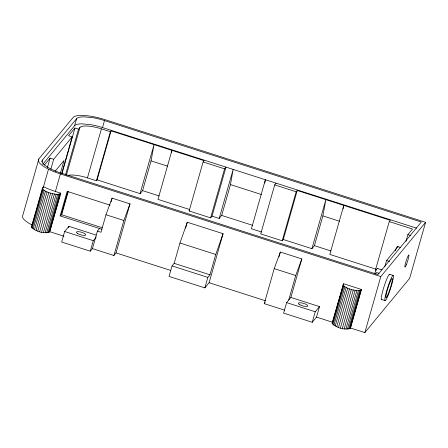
<?xml version="1.0" encoding="UTF-8"?>
<svg xmlns="http://www.w3.org/2000/svg" width="448" height="448" viewBox="0 0 448 448"><rect width="100%" height="100%" fill="white"/><g stroke="black" fill="none" stroke-linecap="round" stroke-linejoin="round"><path stroke-width="0.67" d="M219.195 218.434L221.682 215.421L230.462 184.598L233.156 169.417L219.195 218.434L212.033 216.143L210.61 217.862L189.134 210.986L203.095 161.963L204.165 160.675L111.087 130.861L110.376 131.723L96.41 180.746L87.461 177.878A18.917 5.152 15.9 0 0 67.978 175.398M264.79 183.036L265.378 179.738L251.412 228.754L261.52 231.991M140.078 193.642L142.57 190.63L151.049 160.854L154.045 144.62L140.078 193.642L97.121 179.883L96.41 180.746M171.567 152.382L171.942 150.354L157.982 199.377L189.543 209.485M311.914 248.679L314.406 245.666L322.885 215.891L325.881 199.657L311.914 248.679L283.276 239.506L282.212 240.794L260.73 233.918L274.697 184.895L276.119 183.176M343.157 208.774L343.778 205.391L329.818 254.414L376.354 269.315M350.521 328.009L361.491 289.492L343.594 283.758L332.091 323.215C336.106 327.751 344.932 330.764 350.521 328.009L364.84 332.595L409.64 278.342L425.6 222.32L105.196 119.7A28.375 7.728 15.9 0 0 93.817 116.76L91.056 116.267A28.375 7.728 15.9 0 0 73.013 117.561L38.881 158.894L22.921 214.917A28.375 7.728 15.9 0 0 31.73 224.806M41.933 161.952L42.476 160.042L76.597 118.709A24.59 6.698 15.9 0 1 83.759 116.838L92.232 117.583A24.59 6.698 15.9 0 1 104.485 120.562L421.31 222.034L377.933 274.562L61.113 173.085A24.578 6.692 15.9 0 1 48.328 167.642L44.206 164.752A24.578 6.692 15.9 0 1 42.476 160.042M47.398 167.546L50.081 158.144L53.659 159.292L72.145 136.903L68.566 135.755L74.967 128.005L78.546 129.153L79.968 127.428A18.917 5.152 15.9 0 1 101.427 128.856L110.376 131.723M31.377 226.901L42.526 187.874L43.506 186.687L44.951 187.404A28.375 7.728 15.9 0 0 55.412 191.458L60.777 193.178L49.806 231.694C44.218 234.45 35.392 231.437 31.377 226.901L31.55 226.391M31.601 227.517L42.577 189L42.526 187.874M43.126 188.014L48.49 169.182M32.217 228.206L43.187 189.689L42.577 189M33.191 228.939L44.167 190.422L43.187 189.689M50.786 169.361L53.659 159.292M34.49 229.69L45.461 191.173L44.167 190.422M36.047 230.418L47.018 191.901L45.461 191.173M37.8 231.101L48.77 192.584L47.018 191.901M39.67 231.7L50.641 193.183L48.77 192.584M41.58 232.193L52.55 193.676C55.132 193.962 58.705 195.356 60.777 193.178M43.439 232.557L54.41 194.04M60.474 172.967L64.03 160.49L55.138 171.259M55.412 191.458L60.396 173.953A28.375 7.728 15.9 0 1 49.935 169.893L47.684 168.784A28.375 7.728 15.9 0 1 38.881 158.894M42.7 164.366L74.603 125.709L76.597 118.709M61.628 173.835L72.145 136.903M45.17 232.775L56.14 194.258M61.958 173.667L74.967 128.005M46.698 232.842L57.669 194.326M47.958 232.753L58.929 194.236M48.888 232.506L59.858 193.995M65.542 174.815L78.546 129.153M49.454 232.126L60.424 193.609M66.388 175.106L79.968 127.428M101.931 229.281L60.166 215.908L67.15 191.397L110.107 205.156M60.166 215.908L61.23 214.614L67.838 191.43M61.544 215.146L68.242 191.643M96.219 235.094L68.908 226.346L64.641 231.515L61.65 242.021L90.289 251.194L92.422 248.606L97.412 231.101L99.546 228.519M68.538 227.662L68.908 226.346M87.461 177.878L101.427 128.856M74.603 125.709A24.59 6.698 15.9 0 1 81.76 123.844L90.238 124.589A24.59 6.698 15.9 0 1 102.491 127.562L104.485 120.562M97.121 179.883L111.087 130.861M90.289 251.194L93.285 240.688L96.27 237.07M92.422 248.606L113.904 255.489L116.038 252.907L129.998 203.885L112.101 198.15L105.98 214.743L100.99 232.249L97.412 231.101M111.014 201.97L112.101 198.15M113.904 255.489L123.878 220.472L129.998 203.885M172.043 265.916L169.047 276.416L204.848 287.885L209.115 282.716L223.076 233.699L187.281 222.23L179.962 243.006L174.177 263.329L172.043 265.916L207.838 277.379L209.972 274.798L215.762 254.475L223.076 233.699M185.556 228.273L187.281 222.23M210.61 217.862L224.577 168.846L225.999 167.121L212.033 216.143M204.848 287.885L207.838 277.379M284.435 310.111L264.258 303.649L274.232 268.632L280.358 252.045L301.834 258.922L290.864 297.438L286.597 302.607L283.606 313.107L312.245 322.28L316.512 317.117L319.502 306.611L290.864 297.438M282.212 240.794L296.173 191.778L297.242 190.484L390.32 220.298L389.25 221.586L375.29 270.609M283.276 239.506L297.242 190.484M279.02 256.743L280.358 252.045M288.73 300.02L295.714 275.509L301.834 258.922M312.245 322.28L315.235 311.78L319.502 306.611M332.808 321.614L340.189 295.714M340.564 294.386L343.594 283.758M332.315 323.831L343.286 285.314L343.235 284.189M332.931 324.52L343.902 286.003L343.286 285.314M333.906 325.254L344.876 286.737L343.902 286.003M335.199 326.004L346.175 287.487L344.876 286.737M336.762 326.732L347.732 288.215L346.175 287.487M338.514 327.415L349.485 288.898L347.732 288.215M340.385 328.014L351.355 289.498L349.485 288.898M342.289 328.507L353.265 289.99C355.846 290.276 359.414 291.67 361.491 289.492M344.154 328.871L355.124 290.354M345.884 329.09L356.854 290.573M347.413 329.157L358.383 290.64M348.667 329.067L359.638 290.55M349.602 328.821L360.573 290.31M350.168 328.44L361.138 289.923M364.84 332.595L380.8 276.573L425.6 222.32M384.843 266.515L386.568 260.473L397.942 246.691L400.333 247.458M405.989 241.354L407.898 234.64L412.524 229.04L389.25 221.586M332.091 323.215L332.623 322.274L316.512 317.117M44.531 164.858L50.081 158.144M189.134 210.986L189.846 210.123M264.258 303.649L265.115 302.613M375.351 274.053L376.611 272.53L378.997 273.291M50.641 193.183L52.55 193.676M351.355 289.498L353.265 289.99M102.491 127.562L416.651 228.183M203.095 161.963L224.577 168.846M274.697 184.895L296.173 191.778M407.898 234.64L410.883 235.592M230.462 184.598L261.369 194.494M151.049 160.854L167.625 166.163M322.885 215.891L339.461 221.2M386.568 260.473L389.547 261.425M221.682 215.421L252.588 225.322M142.57 190.63L159.141 195.938M314.406 245.666L330.977 250.975M377.457 268.464L382.01 269.926M389.654 274.299L393.238 275.447A13.244 1.506 -72.2 0 1 388.153 295.232A13.244 1.506 -72.2 0 1 386.002 293.384A13.244 1.506 -72.2 0 1 393.238 275.447M60.396 173.953L380.8 276.573M381.45 299.449L385.028 300.597M105.98 214.743L123.878 220.472M274.232 268.632L295.714 275.509M179.962 243.006L215.762 254.475M61.23 214.614L102.206 227.741M174.177 263.329L209.972 274.798M64.641 231.515L93.285 240.688M286.597 302.607L315.235 311.78M49.806 231.694L63.986 236.236M116.038 252.907L170.649 270.396M209.115 282.716L265.726 300.849M381.909 299.298A13.244 1.506 -72.2 0 1 384.311 285.802A13.244 1.506 -72.2 0 1 389.838 275.005M374.679 273.308A15.137 1.725 -72.2 0 1 377.843 268.727M395.22 250.779A11.351 1.294 -72.2 0 1 398.014 246.658M406.291 264.83A6.434 0.734 -72.2 0 0 408.912 254.974A6.434 0.734 -72.2 0 0 405.451 263.318A6.434 0.734 -72.2 0 0 406.291 264.83M77.538 233.503A4.917 1.338 15.9 0 0 85.59 235.138A4.917 1.338 15.9 0 0 80.158 231.913A4.917 1.338 15.9 0 0 77.538 233.503M299.925 304.83A4.917 1.338 15.9 0 0 307.703 306.096A4.917 1.338 15.9 0 0 301.526 302.893A4.917 1.338 15.9 0 0 299.925 304.83M388.31 293.681A10.024 1.142 -72.2 0 0 392.263 278.522A10.024 1.142 -72.2 0 0 386.82 291.855A10.024 1.142 -72.2 0 0 388.31 293.681"/></g></svg>
